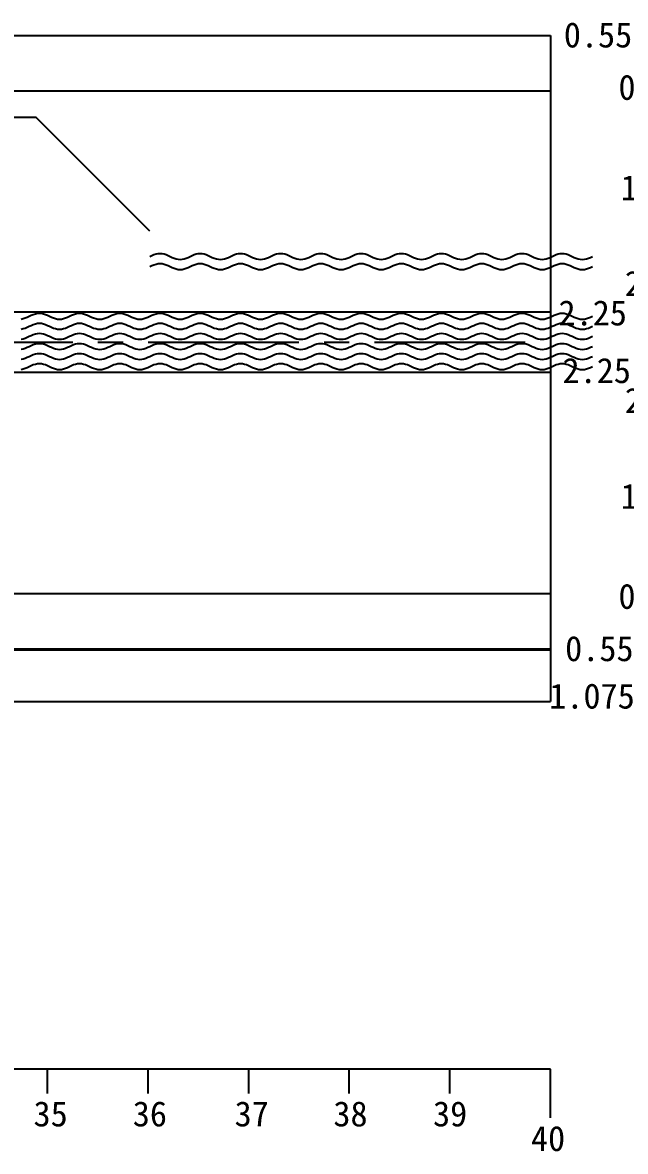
# Model space of a CAD drawing. Header units: millimetres. Extents: x -37 to 615, y -48 to 413.
# Drawn here: x 431.3 to 491.3, y 178.9 to 291.2 of the extents above; entities that cross this region are included whole.
import ezdxf

# ---------------------------------------------------------------- set-up
doc = ezdxf.new("R2010")
doc.units = ezdxf.units.MM
doc.linetypes.add('CENTER2', pattern=[1.125, 0.75, -0.125, 0.125, -0.125])
doc.styles.get("Standard").update_dxf_attribs({"font": ''})
doc.styles.get('Standard').set_extended_font_data('SimSun')

# ---------------------------------------------------------------- blocks, each defined once
blk = doc.blocks.new('chi')
at = {"color": 0}
for p, q in [((1187.409, -3078.8), (1147.409, -3078.8)), ((1182.409, -3079.041), (1182.409, -3078.8)), ((1183.409, -3079.041), (1183.409, -3078.8)), ((1184.409, -3079.041), (1184.409, -3078.8)), ((1185.409, -3079.041), (1185.409, -3078.8)), ((1186.409, -3079.041), (1186.409, -3078.8)), ((1187.409, -3079.283), (1187.409, -3078.8))]:
    blk.add_line(p, q, dxfattribs=at)
for s, p in [('35', (1182.269, -3079.368)), ('36', (1183.256, -3079.368)), ('37', (1184.269, -3079.368)), ('38', (1185.251, -3079.368)), ('39', (1186.242, -3079.368)), ('40', (1187.216, -3079.613))]:
    blk.add_text(s, height=0.25).set_placement(p)
blk = doc.blocks.new('kopp')
at = {"color": 0}
for p, q in [((1188.308, -3078.25), (1188.558, -3078.25)), ((1188.558, -3078.25), (1188.558, -3078.8)), ((1188.558, -3078.8), (1188.308, -3078.8)), ((1188.558, -3078.8), (1188.558, -3079.8)), ((1188.558, -3079.8), (1188.358, -3079.8)), ((1188.558, -3079.8), (1188.558, -3079.8)), ((1188.558, -3079.8), (1188.558, -3080.8)), ((1188.558, -3080.8), (1188.358, -3080.8)), ((1188.558, -3080.8), (1188.558, -3081.009)), ((1188.558, -3081.009), (1188.308, -3081.009)), ((1188.558, -3081.592), (1188.308, -3081.592)), ((1188.558, -3081.8), (1188.558, -3081.592)), ((1188.558, -3081.8), (1188.358, -3081.8)), ((1188.558, -3082.8), (1188.558, -3081.8)), ((1188.558, -3082.8), (1188.358, -3082.8)), ((1188.558, -3083.8), (1188.558, -3082.8)), ((1188.558, -3082.8), (1188.558, -3082.8)), ((1188.558, -3083.8), (1188.308, -3083.8)), ((1188.558, -3084.875), (1188.558, -3083.8)), ((1188.558, -3084.338), (1188.358, -3084.338)), ((1188.308, -3084.888), (1188.558, -3084.888))]:
    blk.add_line(p, q, dxfattribs=at)
for s, p in [('0.55', (1187.543, -3078.37)), ('0', (1188.086, -3078.891)), ('1', (1188.109, -3079.89)), ('2', (1188.15, -3080.842)), ('2.25', (1187.49, -3081.135)), ('2.25', (1187.53, -3081.708)), ('2', (1188.15, -3082.006)), ('1', (1188.109, -3082.959)), ('0', (1188.086, -3083.954)), ('0.55', (1187.556, -3084.474)), ('1.075', (1187.398, -3084.946))]:
    blk.add_text(s, height=0.25).set_placement(p)

msp = doc.modelspace()

# ---------------------------------------------------------------- linework, layer by layer
at = {"color": 0}
for p, q in [((83.82, 289.93), (483.82, 289.93)), ((483.82, 289.93), (483.82, 223.68)), ((83.82, 262.43), (483.82, 262.43)), ((483.82, 262.43), (483.82, 259.43)), ((83.82, 256.43), (483.82, 256.43)), ((83.82, 234.43), (483.82, 234.43)), ((83.82, 228.93), (483.82, 228.93)), ((83.82, 228.81), (483.82, 228.81)), ((83.82, 223.68), (483.82, 223.68))]:
    msp.add_line(p, q, dxfattribs=at)
msp.add_line((83.82, 284.43), (483.82, 284.43))
at = {"color": 1, "linetype": 'CENTER2', "ltscale": 20}
msp.add_line((83.82, 259.43), (483.82, 259.43), dxfattribs=at)
at = {"color": 7}
for points in [[(444, 270.45), (432.69, 281.76), (408.69, 281.76)], [(444, 267.95), (444.2, 268.04), (444.4, 268.12), (444.6, 268.19), (444.8, 268.23), (445, 268.25), (445.2, 268.23), (445.4, 268.19), (445.6, 268.12), (445.8, 268.04), (446, 267.95), (446.2, 267.85), (446.4, 267.77), (446.6, 267.7), (446.8, 267.66), (447, 267.65), (447.2, 267.66), (447.4, 267.7), (447.6, 267.77), (447.8, 267.85), (448, 267.95), (448.2, 268.04), (448.4, 268.12), (448.6, 268.19), (448.8, 268.23), (449, 268.25), (449.2, 268.23), (449.4, 268.19), (449.6, 268.12), (449.8, 268.04), (450, 267.95), (450.2, 267.85), (450.4, 267.77), (450.6, 267.7), (450.8, 267.66), (451, 267.65), (451.2, 267.66), (451.4, 267.7), (451.6, 267.77), (451.8, 267.85), (452, 267.95), (452.2, 268.04), (452.4, 268.12), (452.6, 268.19), (452.8, 268.23), (453, 268.25), (453.2, 268.23), (453.4, 268.19), (453.6, 268.12), (453.8, 268.04), (454, 267.95), (454.2, 267.85), (454.4, 267.77), (454.6, 267.7), (454.8, 267.66), (455, 267.65), (455.2, 267.66), (455.4, 267.7), (455.6, 267.77), (455.8, 267.85), (456, 267.95), (456.2, 268.04), (456.4, 268.12), (456.6, 268.19), (456.8, 268.23), (457, 268.25), (457.2, 268.23), (457.4, 268.19), (457.6, 268.12), (457.8, 268.04), (458, 267.95), (458.2, 267.85), (458.4, 267.77), (458.6, 267.7), (458.8, 267.66), (459, 267.65), (459.2, 267.66), (459.4, 267.7), (459.6, 267.77), (459.8, 267.85), (460, 267.95), (460.2, 268.04), (460.4, 268.12), (460.6, 268.19), (460.8, 268.23), (461, 268.25), (461.2, 268.23), (461.4, 268.19), (461.6, 268.12), (461.8, 268.04), (462, 267.95), (462.2, 267.85), (462.4, 267.77), (462.6, 267.7), (462.8, 267.66), (463, 267.65), (463.2, 267.66), (463.4, 267.7), (463.6, 267.77), (463.8, 267.85), (464, 267.95), (464.2, 268.04), (464.4, 268.12), (464.6, 268.19), (464.8, 268.23), (465, 268.25), (465.2, 268.23), (465.4, 268.19), (465.6, 268.12), (465.8, 268.04), (466, 267.95), (466.2, 267.85), (466.4, 267.77), (466.6, 267.7), (466.8, 267.66), (467, 267.65), (467.2, 267.66), (467.4, 267.7), (467.6, 267.77), (467.8, 267.85), (468, 267.95), (468.2, 268.04), (468.4, 268.12), (468.6, 268.19), (468.8, 268.23), (469, 268.25), (469.2, 268.23), (469.4, 268.19), (469.6, 268.12), (469.8, 268.04), (470, 267.95), (470.2, 267.85), (470.4, 267.77), (470.6, 267.7), (470.8, 267.66), (471, 267.65), (471.2, 267.66), (471.4, 267.7), (471.6, 267.77), (471.8, 267.85), (472, 267.95), (472.2, 268.04), (472.4, 268.12), (472.6, 268.19), (472.8, 268.23), (473, 268.25), (473.2, 268.23), (473.4, 268.19), (473.6, 268.12), (473.8, 268.04), (474, 267.95), (474.2, 267.85), (474.4, 267.77), (474.6, 267.7), (474.8, 267.66), (475, 267.65), (475.2, 267.66), (475.4, 267.7), (475.6, 267.77), (475.8, 267.85), (476, 267.95), (476.2, 268.04), (476.4, 268.12), (476.6, 268.19), (476.8, 268.23), (477, 268.25), (477.2, 268.23), (477.4, 268.19), (477.6, 268.12), (477.8, 268.04), (478, 267.95), (478.2, 267.85), (478.4, 267.77), (478.6, 267.7), (478.8, 267.66), (479, 267.65), (479.2, 267.66), (479.4, 267.7), (479.6, 267.77), (479.8, 267.85), (480, 267.95), (480.2, 268.04), (480.4, 268.12), (480.6, 268.19), (480.8, 268.23), (481, 268.25), (481.2, 268.23), (481.4, 268.19), (481.6, 268.12), (481.8, 268.04), (482, 267.95), (482.2, 267.85), (482.4, 267.77), (482.6, 267.7), (482.8, 267.66), (483, 267.65), (483.2, 267.66), (483.4, 267.7), (483.6, 267.77), (483.8, 267.85), (484, 267.95), (484.2, 268.04), (484.4, 268.12), (484.6, 268.19), (484.8, 268.23), (485, 268.25), (485.2, 268.23), (485.4, 268.19), (485.6, 268.12), (485.8, 268.04), (486, 267.95), (486.2, 267.85), (486.4, 267.77), (486.6, 267.7), (486.8, 267.66), (487, 267.65), (487.2, 267.66), (487.4, 267.7), (487.6, 267.77), (487.8, 267.85), (488, 267.95)], [(444, 266.95), (444.2, 267.04), (444.4, 267.12), (444.6, 267.19), (444.8, 267.23), (445, 267.25), (445.2, 267.23), (445.4, 267.19), (445.6, 267.12), (445.8, 267.04), (446, 266.95), (446.2, 266.85), (446.4, 266.77), (446.6, 266.7), (446.8, 266.66), (447, 266.65), (447.2, 266.66), (447.4, 266.7), (447.6, 266.77), (447.8, 266.85), (448, 266.95), (448.2, 267.04), (448.4, 267.12), (448.6, 267.19), (448.8, 267.23), (449, 267.25), (449.2, 267.23), (449.4, 267.19), (449.6, 267.12), (449.8, 267.04), (450, 266.95), (450.2, 266.85), (450.4, 266.77), (450.6, 266.7), (450.8, 266.66), (451, 266.65), (451.2, 266.66), (451.4, 266.7), (451.6, 266.77), (451.8, 266.85), (452, 266.95), (452.2, 267.04), (452.4, 267.12), (452.6, 267.19), (452.8, 267.23), (453, 267.25), (453.2, 267.23), (453.4, 267.19), (453.6, 267.12), (453.8, 267.04), (454, 266.95), (454.2, 266.85), (454.4, 266.77), (454.6, 266.7), (454.8, 266.66), (455, 266.65), (455.2, 266.66), (455.4, 266.7), (455.6, 266.77), (455.8, 266.85), (456, 266.95), (456.2, 267.04), (456.4, 267.12), (456.6, 267.19), (456.8, 267.23), (457, 267.25), (457.2, 267.23), (457.4, 267.19), (457.6, 267.12), (457.8, 267.04), (458, 266.95), (458.2, 266.85), (458.4, 266.77), (458.6, 266.7), (458.8, 266.66), (459, 266.65), (459.2, 266.66), (459.4, 266.7), (459.6, 266.77), (459.8, 266.85), (460, 266.95), (460.2, 267.04), (460.4, 267.12), (460.6, 267.19), (460.8, 267.23), (461, 267.25), (461.2, 267.23), (461.4, 267.19), (461.6, 267.12), (461.8, 267.04), (462, 266.95), (462.2, 266.85), (462.4, 266.77), (462.6, 266.7), (462.8, 266.66), (463, 266.65), (463.2, 266.66), (463.4, 266.7), (463.6, 266.77), (463.8, 266.85), (464, 266.95), (464.2, 267.04), (464.4, 267.12), (464.6, 267.19), (464.8, 267.23), (465, 267.25), (465.2, 267.23), (465.4, 267.19), (465.6, 267.12), (465.8, 267.04), (466, 266.95), (466.2, 266.85), (466.4, 266.77), (466.6, 266.7), (466.8, 266.66), (467, 266.65), (467.2, 266.66), (467.4, 266.7), (467.6, 266.77), (467.8, 266.85), (468, 266.95), (468.2, 267.04), (468.4, 267.12), (468.6, 267.19), (468.8, 267.23), (469, 267.25), (469.2, 267.23), (469.4, 267.19), (469.6, 267.12), (469.8, 267.04), (470, 266.95), (470.2, 266.85), (470.4, 266.77), (470.6, 266.7), (470.8, 266.66), (471, 266.65), (471.2, 266.66), (471.4, 266.7), (471.6, 266.77), (471.8, 266.85), (472, 266.95), (472.2, 267.04), (472.4, 267.12), (472.6, 267.19), (472.8, 267.23), (473, 267.25), (473.2, 267.23), (473.4, 267.19), (473.6, 267.12), (473.8, 267.04), (474, 266.95), (474.2, 266.85), (474.4, 266.77), (474.6, 266.7), (474.8, 266.66), (475, 266.65), (475.2, 266.66), (475.4, 266.7), (475.6, 266.77), (475.8, 266.85), (476, 266.95), (476.2, 267.04), (476.4, 267.12), (476.6, 267.19), (476.8, 267.23), (477, 267.25), (477.2, 267.23), (477.4, 267.19), (477.6, 267.12), (477.8, 267.04), (478, 266.95), (478.2, 266.85), (478.4, 266.77), (478.6, 266.7), (478.8, 266.66), (479, 266.65), (479.2, 266.66), (479.4, 266.7), (479.6, 266.77), (479.8, 266.85), (480, 266.95), (480.2, 267.04), (480.4, 267.12), (480.6, 267.19), (480.8, 267.23), (481, 267.25), (481.2, 267.23), (481.4, 267.19), (481.6, 267.12), (481.8, 267.04), (482, 266.95), (482.2, 266.85), (482.4, 266.77), (482.6, 266.7), (482.8, 266.66), (483, 266.65), (483.2, 266.66), (483.4, 266.7), (483.6, 266.77), (483.8, 266.85), (484, 266.95), (484.2, 267.04), (484.4, 267.12), (484.6, 267.19), (484.8, 267.23), (485, 267.25), (485.2, 267.23), (485.4, 267.19), (485.6, 267.12), (485.8, 267.04), (486, 266.95), (486.2, 266.85), (486.4, 266.77), (486.6, 266.7), (486.8, 266.66), (487, 266.65), (487.2, 266.66), (487.4, 266.7), (487.6, 266.77), (487.8, 266.85), (488, 266.95)], [(431.2, 261.71), (431.4, 261.76), (431.6, 261.82), (431.8, 261.91), (432, 262), (432.2, 262.09), (432.4, 262.18), (432.6, 262.24), (432.8, 262.29), (433, 262.3), (433.2, 262.29), (433.4, 262.24), (433.6, 262.18), (433.8, 262.09), (434, 262), (434.2, 261.91), (434.4, 261.82), (434.6, 261.76), (434.8, 261.71), (435, 261.7), (435.2, 261.71), (435.4, 261.76), (435.6, 261.82), (435.8, 261.91), (436, 262), (436.2, 262.09), (436.4, 262.18), (436.6, 262.24), (436.8, 262.29), (437, 262.3), (437.2, 262.29), (437.4, 262.24), (437.6, 262.18), (437.8, 262.09), (438, 262), (438.2, 261.91), (438.4, 261.82), (438.6, 261.76), (438.8, 261.71), (439, 261.7), (439.2, 261.71), (439.4, 261.76), (439.6, 261.82), (439.8, 261.91), (440, 262), (440.2, 262.09), (440.4, 262.18), (440.6, 262.24), (440.8, 262.29), (441, 262.3), (441.2, 262.29), (441.4, 262.24), (441.6, 262.18), (441.8, 262.09), (442, 262), (442.2, 261.91), (442.4, 261.82), (442.6, 261.76), (442.8, 261.71), (443, 261.7), (443.2, 261.71), (443.4, 261.76), (443.6, 261.82), (443.8, 261.91), (444, 262), (444.2, 262.09), (444.4, 262.18), (444.6, 262.24), (444.8, 262.29), (445, 262.3), (445.2, 262.29), (445.4, 262.24), (445.6, 262.18), (445.8, 262.09), (446, 262), (446.2, 261.91), (446.4, 261.82), (446.6, 261.76), (446.8, 261.71), (447, 261.7), (447.2, 261.71), (447.4, 261.76), (447.6, 261.82), (447.8, 261.91), (448, 262), (448.2, 262.09), (448.4, 262.18), (448.6, 262.24), (448.8, 262.29), (449, 262.3), (449.2, 262.29), (449.4, 262.24), (449.6, 262.18), (449.8, 262.09), (450, 262), (450.2, 261.91), (450.4, 261.82), (450.6, 261.76), (450.8, 261.71), (451, 261.7), (451.2, 261.71), (451.4, 261.76), (451.6, 261.82), (451.8, 261.91), (452, 262), (452.2, 262.09), (452.4, 262.18), (452.6, 262.24), (452.8, 262.29), (453, 262.3), (453.2, 262.29), (453.4, 262.24), (453.6, 262.18), (453.8, 262.09), (454, 262), (454.2, 261.91), (454.4, 261.82), (454.6, 261.76), (454.8, 261.71), (455, 261.7), (455.2, 261.71), (455.4, 261.76), (455.6, 261.82), (455.8, 261.91), (456, 262), (456.2, 262.09), (456.4, 262.18), (456.6, 262.24), (456.8, 262.29), (457, 262.3), (457.2, 262.29), (457.4, 262.24), (457.6, 262.18), (457.8, 262.09), (458, 262), (458.2, 261.91), (458.4, 261.82), (458.6, 261.76), (458.8, 261.71), (459, 261.7), (459.2, 261.71), (459.4, 261.76), (459.6, 261.82), (459.8, 261.91), (460, 262), (460.2, 262.09), (460.4, 262.18), (460.6, 262.24), (460.8, 262.29), (461, 262.3), (461.2, 262.29), (461.4, 262.24), (461.6, 262.18), (461.8, 262.09), (462, 262), (462.2, 261.91), (462.4, 261.82), (462.6, 261.76), (462.8, 261.71), (463, 261.7), (463.2, 261.71), (463.4, 261.76), (463.6, 261.82), (463.8, 261.91), (464, 262), (464.2, 262.09), (464.4, 262.18), (464.6, 262.24), (464.8, 262.29), (465, 262.3), (465.2, 262.29), (465.4, 262.24), (465.6, 262.18), (465.8, 262.09), (466, 262), (466.2, 261.91), (466.4, 261.82), (466.6, 261.76), (466.8, 261.71), (467, 261.7), (467.2, 261.71), (467.4, 261.76), (467.6, 261.82), (467.8, 261.91), (468, 262), (468.2, 262.09), (468.4, 262.18), (468.6, 262.24), (468.8, 262.29), (469, 262.3), (469.2, 262.29), (469.4, 262.24), (469.6, 262.18), (469.8, 262.09), (470, 262), (470.2, 261.91), (470.4, 261.82), (470.6, 261.76), (470.8, 261.71), (471, 261.7), (471.2, 261.71), (471.4, 261.76), (471.6, 261.82), (471.8, 261.91), (472, 262), (472.2, 262.09), (472.4, 262.18), (472.6, 262.24), (472.8, 262.29), (473, 262.3), (473.2, 262.29), (473.4, 262.24), (473.6, 262.18), (473.8, 262.09), (474, 262), (474.2, 261.91), (474.4, 261.82), (474.6, 261.76), (474.8, 261.71), (475, 261.7), (475.2, 261.71), (475.4, 261.76), (475.6, 261.82), (475.8, 261.91), (476, 262), (476.2, 262.09), (476.4, 262.18), (476.6, 262.24), (476.8, 262.29), (477, 262.3), (477.2, 262.29), (477.4, 262.24), (477.6, 262.18), (477.8, 262.09), (478, 262), (478.2, 261.91), (478.4, 261.82), (478.6, 261.76), (478.8, 261.71), (479, 261.7), (479.2, 261.71), (479.4, 261.76), (479.6, 261.82), (479.8, 261.91), (480, 262), (480.2, 262.09), (480.4, 262.18), (480.6, 262.24), (480.8, 262.29), (481, 262.3), (481.2, 262.29), (481.4, 262.24), (481.6, 262.18), (481.8, 262.09), (482, 262), (482.2, 261.91), (482.4, 261.82), (482.6, 261.76), (482.8, 261.71), (483, 261.7), (483.2, 261.71), (483.4, 261.76), (483.6, 261.82), (483.8, 261.91), (484, 262), (484.2, 262.09), (484.4, 262.18), (484.6, 262.24), (484.8, 262.29), (485, 262.3), (485.2, 262.29), (485.4, 262.24), (485.6, 262.18), (485.8, 262.09), (486, 262), (486.2, 261.91), (486.4, 261.82), (486.6, 261.76), (486.8, 261.71), (487, 261.7), (487.2, 261.71), (487.4, 261.76), (487.6, 261.82), (487.8, 261.91), (488, 262)], [(431.2, 260.71), (431.4, 260.76), (431.6, 260.82), (431.8, 260.91), (432, 261), (432.2, 261.09), (432.4, 261.18), (432.6, 261.24), (432.8, 261.29), (433, 261.3), (433.2, 261.29), (433.4, 261.24), (433.6, 261.18), (433.8, 261.09), (434, 261), (434.2, 260.91), (434.4, 260.82), (434.6, 260.76), (434.8, 260.71), (435, 260.7), (435.2, 260.71), (435.4, 260.76), (435.6, 260.82), (435.8, 260.91), (436, 261), (436.2, 261.09), (436.4, 261.18), (436.6, 261.24), (436.8, 261.29), (437, 261.3), (437.2, 261.29), (437.4, 261.24), (437.6, 261.18), (437.8, 261.09), (438, 261), (438.2, 260.91), (438.4, 260.82), (438.6, 260.76), (438.8, 260.71), (439, 260.7), (439.2, 260.71), (439.4, 260.76), (439.6, 260.82), (439.8, 260.91), (440, 261), (440.2, 261.09), (440.4, 261.18), (440.6, 261.24), (440.8, 261.29), (441, 261.3), (441.2, 261.29), (441.4, 261.24), (441.6, 261.18), (441.8, 261.09), (442, 261), (442.2, 260.91), (442.4, 260.82), (442.6, 260.76), (442.8, 260.71), (443, 260.7), (443.2, 260.71), (443.4, 260.76), (443.6, 260.82), (443.8, 260.91), (444, 261), (444.2, 261.09), (444.4, 261.18), (444.6, 261.24), (444.8, 261.29), (445, 261.3), (445.2, 261.29), (445.4, 261.24), (445.6, 261.18), (445.8, 261.09), (446, 261), (446.2, 260.91), (446.4, 260.82), (446.6, 260.76), (446.8, 260.71), (447, 260.7), (447.2, 260.71), (447.4, 260.76), (447.6, 260.82), (447.8, 260.91), (448, 261), (448.2, 261.09), (448.4, 261.18), (448.6, 261.24), (448.8, 261.29), (449, 261.3), (449.2, 261.29), (449.4, 261.24), (449.6, 261.18), (449.8, 261.09), (450, 261), (450.2, 260.91), (450.4, 260.82), (450.6, 260.76), (450.8, 260.71), (451, 260.7), (451.2, 260.71), (451.4, 260.76), (451.6, 260.82), (451.8, 260.91), (452, 261), (452.2, 261.09), (452.4, 261.18), (452.6, 261.24), (452.8, 261.29), (453, 261.3), (453.2, 261.29), (453.4, 261.24), (453.6, 261.18), (453.8, 261.09), (454, 261), (454.2, 260.91), (454.4, 260.82), (454.6, 260.76), (454.8, 260.71), (455, 260.7), (455.2, 260.71), (455.4, 260.76), (455.6, 260.82), (455.8, 260.91), (456, 261), (456.2, 261.09), (456.4, 261.18), (456.6, 261.24), (456.8, 261.29), (457, 261.3), (457.2, 261.29), (457.4, 261.24), (457.6, 261.18), (457.8, 261.09), (458, 261), (458.2, 260.91), (458.4, 260.82), (458.6, 260.76), (458.8, 260.71), (459, 260.7), (459.2, 260.71), (459.4, 260.76), (459.6, 260.82), (459.8, 260.91), (460, 261), (460.2, 261.09), (460.4, 261.18), (460.6, 261.24), (460.8, 261.29), (461, 261.3), (461.2, 261.29), (461.4, 261.24), (461.6, 261.18), (461.8, 261.09), (462, 261), (462.2, 260.91), (462.4, 260.82), (462.6, 260.76), (462.8, 260.71), (463, 260.7), (463.2, 260.71), (463.4, 260.76), (463.6, 260.82), (463.8, 260.91), (464, 261), (464.2, 261.09), (464.4, 261.18), (464.6, 261.24), (464.8, 261.29), (465, 261.3), (465.2, 261.29), (465.4, 261.24), (465.6, 261.18), (465.8, 261.09), (466, 261), (466.2, 260.91), (466.4, 260.82), (466.6, 260.76), (466.8, 260.71), (467, 260.7), (467.2, 260.71), (467.4, 260.76), (467.6, 260.82), (467.8, 260.91), (468, 261), (468.2, 261.09), (468.4, 261.18), (468.6, 261.24), (468.8, 261.29), (469, 261.3), (469.2, 261.29), (469.4, 261.24), (469.6, 261.18), (469.8, 261.09), (470, 261), (470.2, 260.91), (470.4, 260.82), (470.6, 260.76), (470.8, 260.71), (471, 260.7), (471.2, 260.71), (471.4, 260.76), (471.6, 260.82), (471.8, 260.91), (472, 261), (472.2, 261.09), (472.4, 261.18), (472.6, 261.24), (472.8, 261.29), (473, 261.3), (473.2, 261.29), (473.4, 261.24), (473.6, 261.18), (473.8, 261.09), (474, 261), (474.2, 260.91), (474.4, 260.82), (474.6, 260.76), (474.8, 260.71), (475, 260.7), (475.2, 260.71), (475.4, 260.76), (475.6, 260.82), (475.8, 260.91), (476, 261), (476.2, 261.09), (476.4, 261.18), (476.6, 261.24), (476.8, 261.29), (477, 261.3), (477.2, 261.29), (477.4, 261.24), (477.6, 261.18), (477.8, 261.09), (478, 261), (478.2, 260.91), (478.4, 260.82), (478.6, 260.76), (478.8, 260.71), (479, 260.7), (479.2, 260.71), (479.4, 260.76), (479.6, 260.82), (479.8, 260.91), (480, 261), (480.2, 261.09), (480.4, 261.18), (480.6, 261.24), (480.8, 261.29), (481, 261.3), (481.2, 261.29), (481.4, 261.24), (481.6, 261.18), (481.8, 261.09), (482, 261), (482.2, 260.91), (482.4, 260.82), (482.6, 260.76), (482.8, 260.71), (483, 260.7), (483.2, 260.71), (483.4, 260.76), (483.6, 260.82), (483.8, 260.91), (484, 261), (484.2, 261.09), (484.4, 261.18), (484.6, 261.24), (484.8, 261.29), (485, 261.3), (485.2, 261.29), (485.4, 261.24), (485.6, 261.18), (485.8, 261.09), (486, 261), (486.2, 260.91), (486.4, 260.82), (486.6, 260.76), (486.8, 260.71), (487, 260.7), (487.2, 260.71), (487.4, 260.76), (487.6, 260.82), (487.8, 260.91), (488, 261)], [(431.2, 259.71), (431.4, 259.76), (431.6, 259.82), (431.8, 259.91), (432, 260), (432.2, 260.09), (432.4, 260.18), (432.6, 260.24), (432.8, 260.29), (433, 260.3), (433.2, 260.29), (433.4, 260.24), (433.6, 260.18), (433.8, 260.09), (434, 260), (434.2, 259.91), (434.4, 259.82), (434.6, 259.76), (434.8, 259.71), (435, 259.7), (435.2, 259.71), (435.4, 259.76), (435.6, 259.82), (435.8, 259.91), (436, 260), (436.2, 260.09), (436.4, 260.18), (436.6, 260.24), (436.8, 260.29), (437, 260.3), (437.2, 260.29), (437.4, 260.24), (437.6, 260.18), (437.8, 260.09), (438, 260), (438.2, 259.91), (438.4, 259.82), (438.6, 259.76), (438.8, 259.71), (439, 259.7), (439.2, 259.71), (439.4, 259.76), (439.6, 259.82), (439.8, 259.91), (440, 260), (440.2, 260.09), (440.4, 260.18), (440.6, 260.24), (440.8, 260.29), (441, 260.3), (441.2, 260.29), (441.4, 260.24), (441.6, 260.18), (441.8, 260.09), (442, 260), (442.2, 259.91), (442.4, 259.82), (442.6, 259.76), (442.8, 259.71), (443, 259.7), (443.2, 259.71), (443.4, 259.76), (443.6, 259.82), (443.8, 259.91), (444, 260), (444.2, 260.09), (444.4, 260.18), (444.6, 260.24), (444.8, 260.29), (445, 260.3), (445.2, 260.29), (445.4, 260.24), (445.6, 260.18), (445.8, 260.09), (446, 260), (446.2, 259.91), (446.4, 259.82), (446.6, 259.76), (446.8, 259.71), (447, 259.7), (447.2, 259.71), (447.4, 259.76), (447.6, 259.82), (447.8, 259.91), (448, 260), (448.2, 260.09), (448.4, 260.18), (448.6, 260.24), (448.8, 260.29), (449, 260.3), (449.2, 260.29), (449.4, 260.24), (449.6, 260.18), (449.8, 260.09), (450, 260), (450.2, 259.91), (450.4, 259.82), (450.6, 259.76), (450.8, 259.71), (451, 259.7), (451.2, 259.71), (451.4, 259.76), (451.6, 259.82), (451.8, 259.91), (452, 260), (452.2, 260.09), (452.4, 260.18), (452.6, 260.24), (452.8, 260.29), (453, 260.3), (453.2, 260.29), (453.4, 260.24), (453.6, 260.18), (453.8, 260.09), (454, 260), (454.2, 259.91), (454.4, 259.82), (454.6, 259.76), (454.8, 259.71), (455, 259.7), (455.2, 259.71), (455.4, 259.76), (455.6, 259.82), (455.8, 259.91), (456, 260), (456.2, 260.09), (456.4, 260.18), (456.6, 260.24), (456.8, 260.29), (457, 260.3), (457.2, 260.29), (457.4, 260.24), (457.6, 260.18), (457.8, 260.09), (458, 260), (458.2, 259.91), (458.4, 259.82), (458.6, 259.76), (458.8, 259.71), (459, 259.7), (459.2, 259.71), (459.4, 259.76), (459.6, 259.82), (459.8, 259.91), (460, 260), (460.2, 260.09), (460.4, 260.18), (460.6, 260.24), (460.8, 260.29), (461, 260.3), (461.2, 260.29), (461.4, 260.24), (461.6, 260.18), (461.8, 260.09), (462, 260), (462.2, 259.91), (462.4, 259.82), (462.6, 259.76), (462.8, 259.71), (463, 259.7), (463.2, 259.71), (463.4, 259.76), (463.6, 259.82), (463.8, 259.91), (464, 260), (464.2, 260.09), (464.4, 260.18), (464.6, 260.24), (464.8, 260.29), (465, 260.3), (465.2, 260.29), (465.4, 260.24), (465.6, 260.18), (465.8, 260.09), (466, 260), (466.2, 259.91), (466.4, 259.82), (466.6, 259.76), (466.8, 259.71), (467, 259.7), (467.2, 259.71), (467.4, 259.76), (467.6, 259.82), (467.8, 259.91), (468, 260), (468.2, 260.09), (468.4, 260.18), (468.6, 260.24), (468.8, 260.29), (469, 260.3), (469.2, 260.29), (469.4, 260.24), (469.6, 260.18), (469.8, 260.09), (470, 260), (470.2, 259.91), (470.4, 259.82), (470.6, 259.76), (470.8, 259.71), (471, 259.7), (471.2, 259.71), (471.4, 259.76), (471.6, 259.82), (471.8, 259.91), (472, 260), (472.2, 260.09), (472.4, 260.18), (472.6, 260.24), (472.8, 260.29), (473, 260.3), (473.2, 260.29), (473.4, 260.24), (473.6, 260.18), (473.8, 260.09), (474, 260), (474.2, 259.91), (474.4, 259.82), (474.6, 259.76), (474.8, 259.71), (475, 259.7), (475.2, 259.71), (475.4, 259.76), (475.6, 259.82), (475.8, 259.91), (476, 260), (476.2, 260.09), (476.4, 260.18), (476.6, 260.24), (476.8, 260.29), (477, 260.3), (477.2, 260.29), (477.4, 260.24), (477.6, 260.18), (477.8, 260.09), (478, 260), (478.2, 259.91), (478.4, 259.82), (478.6, 259.76), (478.8, 259.71), (479, 259.7), (479.2, 259.71), (479.4, 259.76), (479.6, 259.82), (479.8, 259.91), (480, 260), (480.2, 260.09), (480.4, 260.18), (480.6, 260.24), (480.8, 260.29), (481, 260.3), (481.2, 260.29), (481.4, 260.24), (481.6, 260.18), (481.8, 260.09), (482, 260), (482.2, 259.91), (482.4, 259.82), (482.6, 259.76), (482.8, 259.71), (483, 259.7), (483.2, 259.71), (483.4, 259.76), (483.6, 259.82), (483.8, 259.91), (484, 260), (484.2, 260.09), (484.4, 260.18), (484.6, 260.24), (484.8, 260.29), (485, 260.3), (485.2, 260.29), (485.4, 260.24), (485.6, 260.18), (485.8, 260.09), (486, 260), (486.2, 259.91), (486.4, 259.82), (486.6, 259.76), (486.8, 259.71), (487, 259.7), (487.2, 259.71), (487.4, 259.76), (487.6, 259.82), (487.8, 259.91), (488, 260)], [(431.2, 258.71), (431.4, 258.76), (431.6, 258.82), (431.8, 258.91), (432, 259), (432.2, 259.09), (432.4, 259.18), (432.6, 259.24), (432.8, 259.29), (433, 259.3), (433.2, 259.29), (433.4, 259.24), (433.6, 259.18), (433.8, 259.09), (434, 259), (434.2, 258.91), (434.4, 258.82), (434.6, 258.76), (434.8, 258.71), (435, 258.7), (435.2, 258.71), (435.4, 258.76), (435.6, 258.82), (435.8, 258.91), (436, 259), (436.2, 259.09), (436.4, 259.18), (436.6, 259.24), (436.8, 259.29), (437, 259.3), (437.2, 259.29), (437.4, 259.24), (437.6, 259.18), (437.8, 259.09), (438, 259), (438.2, 258.91), (438.4, 258.82), (438.6, 258.76), (438.8, 258.71), (439, 258.7), (439.2, 258.71), (439.4, 258.76), (439.6, 258.82), (439.8, 258.91), (440, 259), (440.2, 259.09), (440.4, 259.18), (440.6, 259.24), (440.8, 259.29), (441, 259.3), (441.2, 259.29), (441.4, 259.24), (441.6, 259.18), (441.8, 259.09), (442, 259), (442.2, 258.91), (442.4, 258.82), (442.6, 258.76), (442.8, 258.71), (443, 258.7), (443.2, 258.71), (443.4, 258.76), (443.6, 258.82), (443.8, 258.91), (444, 259), (444.2, 259.09), (444.4, 259.18), (444.6, 259.24), (444.8, 259.29), (445, 259.3), (445.2, 259.29), (445.4, 259.24), (445.6, 259.18), (445.8, 259.09), (446, 259), (446.2, 258.91), (446.4, 258.82), (446.6, 258.76), (446.8, 258.71), (447, 258.7), (447.2, 258.71), (447.4, 258.76), (447.6, 258.82), (447.8, 258.91), (448, 259), (448.2, 259.09), (448.4, 259.18), (448.6, 259.24), (448.8, 259.29), (449, 259.3), (449.2, 259.29), (449.4, 259.24), (449.6, 259.18), (449.8, 259.09), (450, 259), (450.2, 258.91), (450.4, 258.82), (450.6, 258.76), (450.8, 258.71), (451, 258.7), (451.2, 258.71), (451.4, 258.76), (451.6, 258.82), (451.8, 258.91), (452, 259), (452.2, 259.09), (452.4, 259.18), (452.6, 259.24), (452.8, 259.29), (453, 259.3), (453.2, 259.29), (453.4, 259.24), (453.6, 259.18), (453.8, 259.09), (454, 259), (454.2, 258.91), (454.4, 258.82), (454.6, 258.76), (454.8, 258.71), (455, 258.7), (455.2, 258.71), (455.4, 258.76), (455.6, 258.82), (455.8, 258.91), (456, 259), (456.2, 259.09), (456.4, 259.18), (456.6, 259.24), (456.8, 259.29), (457, 259.3), (457.2, 259.29), (457.4, 259.24), (457.6, 259.18), (457.8, 259.09), (458, 259), (458.2, 258.91), (458.4, 258.82), (458.6, 258.76), (458.8, 258.71), (459, 258.7), (459.2, 258.71), (459.4, 258.76), (459.6, 258.82), (459.8, 258.91), (460, 259), (460.2, 259.09), (460.4, 259.18), (460.6, 259.24), (460.8, 259.29), (461, 259.3), (461.2, 259.29), (461.4, 259.24), (461.6, 259.18), (461.8, 259.09), (462, 259), (462.2, 258.91), (462.4, 258.82), (462.6, 258.76), (462.8, 258.71), (463, 258.7), (463.2, 258.71), (463.4, 258.76), (463.6, 258.82), (463.8, 258.91), (464, 259), (464.2, 259.09), (464.4, 259.18), (464.6, 259.24), (464.8, 259.29), (465, 259.3), (465.2, 259.29), (465.4, 259.24), (465.6, 259.18), (465.8, 259.09), (466, 259), (466.2, 258.91), (466.4, 258.82), (466.6, 258.76), (466.8, 258.71), (467, 258.7), (467.2, 258.71), (467.4, 258.76), (467.6, 258.82), (467.8, 258.91), (468, 259), (468.2, 259.09), (468.4, 259.18), (468.6, 259.24), (468.8, 259.29), (469, 259.3), (469.2, 259.29), (469.4, 259.24), (469.6, 259.18), (469.8, 259.09), (470, 259), (470.2, 258.91), (470.4, 258.82), (470.6, 258.76), (470.8, 258.71), (471, 258.7), (471.2, 258.71), (471.4, 258.76), (471.6, 258.82), (471.8, 258.91), (472, 259), (472.2, 259.09), (472.4, 259.18), (472.6, 259.24), (472.8, 259.29), (473, 259.3), (473.2, 259.29), (473.4, 259.24), (473.6, 259.18), (473.8, 259.09), (474, 259), (474.2, 258.91), (474.4, 258.82), (474.6, 258.76), (474.8, 258.71), (475, 258.7), (475.2, 258.71), (475.4, 258.76), (475.6, 258.82), (475.8, 258.91), (476, 259), (476.2, 259.09), (476.4, 259.18), (476.6, 259.24), (476.8, 259.29), (477, 259.3), (477.2, 259.29), (477.4, 259.24), (477.6, 259.18), (477.8, 259.09), (478, 259), (478.2, 258.91), (478.4, 258.82), (478.6, 258.76), (478.8, 258.71), (479, 258.7), (479.2, 258.71), (479.4, 258.76), (479.6, 258.82), (479.8, 258.91), (480, 259), (480.2, 259.09), (480.4, 259.18), (480.6, 259.24), (480.8, 259.29), (481, 259.3), (481.2, 259.29), (481.4, 259.24), (481.6, 259.18), (481.8, 259.09), (482, 259), (482.2, 258.91), (482.4, 258.82), (482.6, 258.76), (482.8, 258.71), (483, 258.7), (483.2, 258.71), (483.4, 258.76), (483.6, 258.82), (483.8, 258.91), (484, 259), (484.2, 259.09), (484.4, 259.18), (484.6, 259.24), (484.8, 259.29), (485, 259.3), (485.2, 259.29), (485.4, 259.24), (485.6, 259.18), (485.8, 259.09), (486, 259), (486.2, 258.91), (486.4, 258.82), (486.6, 258.76), (486.8, 258.71), (487, 258.7), (487.2, 258.71), (487.4, 258.76), (487.6, 258.82), (487.8, 258.91), (488, 259)], [(431.2, 257.71), (431.4, 257.76), (431.6, 257.82), (431.8, 257.91), (432, 258), (432.2, 258.09), (432.4, 258.18), (432.6, 258.24), (432.8, 258.29), (433, 258.3), (433.2, 258.29), (433.4, 258.24), (433.6, 258.18), (433.8, 258.09), (434, 258), (434.2, 257.91), (434.4, 257.82), (434.6, 257.76), (434.8, 257.71), (435, 257.7), (435.2, 257.71), (435.4, 257.76), (435.6, 257.82), (435.8, 257.91), (436, 258), (436.2, 258.09), (436.4, 258.18), (436.6, 258.24), (436.8, 258.29), (437, 258.3), (437.2, 258.29), (437.4, 258.24), (437.6, 258.18), (437.8, 258.09), (438, 258), (438.2, 257.91), (438.4, 257.82), (438.6, 257.76), (438.8, 257.71), (439, 257.7), (439.2, 257.71), (439.4, 257.76), (439.6, 257.82), (439.8, 257.91), (440, 258), (440.2, 258.09), (440.4, 258.18), (440.6, 258.24), (440.8, 258.29), (441, 258.3), (441.2, 258.29), (441.4, 258.24), (441.6, 258.18), (441.8, 258.09), (442, 258), (442.2, 257.91), (442.4, 257.82), (442.6, 257.76), (442.8, 257.71), (443, 257.7), (443.2, 257.71), (443.4, 257.76), (443.6, 257.82), (443.8, 257.91), (444, 258), (444.2, 258.09), (444.4, 258.18), (444.6, 258.24), (444.8, 258.29), (445, 258.3), (445.2, 258.29), (445.4, 258.24), (445.6, 258.18), (445.8, 258.09), (446, 258), (446.2, 257.91), (446.4, 257.82), (446.6, 257.76), (446.8, 257.71), (447, 257.7), (447.2, 257.71), (447.4, 257.76), (447.6, 257.82), (447.8, 257.91), (448, 258), (448.2, 258.09), (448.4, 258.18), (448.6, 258.24), (448.8, 258.29), (449, 258.3), (449.2, 258.29), (449.4, 258.24), (449.6, 258.18), (449.8, 258.09), (450, 258), (450.2, 257.91), (450.4, 257.82), (450.6, 257.76), (450.8, 257.71), (451, 257.7), (451.2, 257.71), (451.4, 257.76), (451.6, 257.82), (451.8, 257.91), (452, 258), (452.2, 258.09), (452.4, 258.18), (452.6, 258.24), (452.8, 258.29), (453, 258.3), (453.2, 258.29), (453.4, 258.24), (453.6, 258.18), (453.8, 258.09), (454, 258), (454.2, 257.91), (454.4, 257.82), (454.6, 257.76), (454.8, 257.71), (455, 257.7), (455.2, 257.71), (455.4, 257.76), (455.6, 257.82), (455.8, 257.91), (456, 258), (456.2, 258.09), (456.4, 258.18), (456.6, 258.24), (456.8, 258.29), (457, 258.3), (457.2, 258.29), (457.4, 258.24), (457.6, 258.18), (457.8, 258.09), (458, 258), (458.2, 257.91), (458.4, 257.82), (458.6, 257.76), (458.8, 257.71), (459, 257.7), (459.2, 257.71), (459.4, 257.76), (459.6, 257.82), (459.8, 257.91), (460, 258), (460.2, 258.09), (460.4, 258.18), (460.6, 258.24), (460.8, 258.29), (461, 258.3), (461.2, 258.29), (461.4, 258.24), (461.6, 258.18), (461.8, 258.09), (462, 258), (462.2, 257.91), (462.4, 257.82), (462.6, 257.76), (462.8, 257.71), (463, 257.7), (463.2, 257.71), (463.4, 257.76), (463.6, 257.82), (463.8, 257.91), (464, 258), (464.2, 258.09), (464.4, 258.18), (464.6, 258.24), (464.8, 258.29), (465, 258.3), (465.2, 258.29), (465.4, 258.24), (465.6, 258.18), (465.8, 258.09), (466, 258), (466.2, 257.91), (466.4, 257.82), (466.6, 257.76), (466.8, 257.71), (467, 257.7), (467.2, 257.71), (467.4, 257.76), (467.6, 257.82), (467.8, 257.91), (468, 258), (468.2, 258.09), (468.4, 258.18), (468.6, 258.24), (468.8, 258.29), (469, 258.3), (469.2, 258.29), (469.4, 258.24), (469.6, 258.18), (469.8, 258.09), (470, 258), (470.2, 257.91), (470.4, 257.82), (470.6, 257.76), (470.8, 257.71), (471, 257.7), (471.2, 257.71), (471.4, 257.76), (471.6, 257.82), (471.8, 257.91), (472, 258), (472.2, 258.09), (472.4, 258.18), (472.6, 258.24), (472.8, 258.29), (473, 258.3), (473.2, 258.29), (473.4, 258.24), (473.6, 258.18), (473.8, 258.09), (474, 258), (474.2, 257.91), (474.4, 257.82), (474.6, 257.76), (474.8, 257.71), (475, 257.7), (475.2, 257.71), (475.4, 257.76), (475.6, 257.82), (475.8, 257.91), (476, 258), (476.2, 258.09), (476.4, 258.18), (476.6, 258.24), (476.8, 258.29), (477, 258.3), (477.2, 258.29), (477.4, 258.24), (477.6, 258.18), (477.8, 258.09), (478, 258), (478.2, 257.91), (478.4, 257.82), (478.6, 257.76), (478.8, 257.71), (479, 257.7), (479.2, 257.71), (479.4, 257.76), (479.6, 257.82), (479.8, 257.91), (480, 258), (480.2, 258.09), (480.4, 258.18), (480.6, 258.24), (480.8, 258.29), (481, 258.3), (481.2, 258.29), (481.4, 258.24), (481.6, 258.18), (481.8, 258.09), (482, 258), (482.2, 257.91), (482.4, 257.82), (482.6, 257.76), (482.8, 257.71), (483, 257.7), (483.2, 257.71), (483.4, 257.76), (483.6, 257.82), (483.8, 257.91), (484, 258), (484.2, 258.09), (484.4, 258.18), (484.6, 258.24), (484.8, 258.29), (485, 258.3), (485.2, 258.29), (485.4, 258.24), (485.6, 258.18), (485.8, 258.09), (486, 258), (486.2, 257.91), (486.4, 257.82), (486.6, 257.76), (486.8, 257.71), (487, 257.7), (487.2, 257.71), (487.4, 257.76), (487.6, 257.82), (487.8, 257.91), (488, 258)], [(431.2, 256.71), (431.4, 256.76), (431.6, 256.82), (431.8, 256.91), (432, 257), (432.2, 257.09), (432.4, 257.18), (432.6, 257.24), (432.8, 257.29), (433, 257.3), (433.2, 257.29), (433.4, 257.24), (433.6, 257.18), (433.8, 257.09), (434, 257), (434.2, 256.91), (434.4, 256.82), (434.6, 256.76), (434.8, 256.71), (435, 256.7), (435.2, 256.71), (435.4, 256.76), (435.6, 256.82), (435.8, 256.91), (436, 257), (436.2, 257.09), (436.4, 257.18), (436.6, 257.24), (436.8, 257.29), (437, 257.3), (437.2, 257.29), (437.4, 257.24), (437.6, 257.18), (437.8, 257.09), (438, 257), (438.2, 256.91), (438.4, 256.82), (438.6, 256.76), (438.8, 256.71), (439, 256.7), (439.2, 256.71), (439.4, 256.76), (439.6, 256.82), (439.8, 256.91), (440, 257), (440.2, 257.09), (440.4, 257.18), (440.6, 257.24), (440.8, 257.29), (441, 257.3), (441.2, 257.29), (441.4, 257.24), (441.6, 257.18), (441.8, 257.09), (442, 257), (442.2, 256.91), (442.4, 256.82), (442.6, 256.76), (442.8, 256.71), (443, 256.7), (443.2, 256.71), (443.4, 256.76), (443.6, 256.82), (443.8, 256.91), (444, 257), (444.2, 257.09), (444.4, 257.18), (444.6, 257.24), (444.8, 257.29), (445, 257.3), (445.2, 257.29), (445.4, 257.24), (445.6, 257.18), (445.8, 257.09), (446, 257), (446.2, 256.91), (446.4, 256.82), (446.6, 256.76), (446.8, 256.71), (447, 256.7), (447.2, 256.71), (447.4, 256.76), (447.6, 256.82), (447.8, 256.91), (448, 257), (448.2, 257.09), (448.4, 257.18), (448.6, 257.24), (448.8, 257.29), (449, 257.3), (449.2, 257.29), (449.4, 257.24), (449.6, 257.18), (449.8, 257.09), (450, 257), (450.2, 256.91), (450.4, 256.82), (450.6, 256.76), (450.8, 256.71), (451, 256.7), (451.2, 256.71), (451.4, 256.76), (451.6, 256.82), (451.8, 256.91), (452, 257), (452.2, 257.09), (452.4, 257.18), (452.6, 257.24), (452.8, 257.29), (453, 257.3), (453.2, 257.29), (453.4, 257.24), (453.6, 257.18), (453.8, 257.09), (454, 257), (454.2, 256.91), (454.4, 256.82), (454.6, 256.76), (454.8, 256.71), (455, 256.7), (455.2, 256.71), (455.4, 256.76), (455.6, 256.82), (455.8, 256.91), (456, 257), (456.2, 257.09), (456.4, 257.18), (456.6, 257.24), (456.8, 257.29), (457, 257.3), (457.2, 257.29), (457.4, 257.24), (457.6, 257.18), (457.8, 257.09), (458, 257), (458.2, 256.91), (458.4, 256.82), (458.6, 256.76), (458.8, 256.71), (459, 256.7), (459.2, 256.71), (459.4, 256.76), (459.6, 256.82), (459.8, 256.91), (460, 257), (460.2, 257.09), (460.4, 257.18), (460.6, 257.24), (460.8, 257.29), (461, 257.3), (461.2, 257.29), (461.4, 257.24), (461.6, 257.18), (461.8, 257.09), (462, 257), (462.2, 256.91), (462.4, 256.82), (462.6, 256.76), (462.8, 256.71), (463, 256.7), (463.2, 256.71), (463.4, 256.76), (463.6, 256.82), (463.8, 256.91), (464, 257), (464.2, 257.09), (464.4, 257.18), (464.6, 257.24), (464.8, 257.29), (465, 257.3), (465.2, 257.29), (465.4, 257.24), (465.6, 257.18), (465.8, 257.09), (466, 257), (466.2, 256.91), (466.4, 256.82), (466.6, 256.76), (466.8, 256.71), (467, 256.7), (467.2, 256.71), (467.4, 256.76), (467.6, 256.82), (467.8, 256.91), (468, 257), (468.2, 257.09), (468.4, 257.18), (468.6, 257.24), (468.8, 257.29), (469, 257.3), (469.2, 257.29), (469.4, 257.24), (469.6, 257.18), (469.8, 257.09), (470, 257), (470.2, 256.91), (470.4, 256.82), (470.6, 256.76), (470.8, 256.71), (471, 256.7), (471.2, 256.71), (471.4, 256.76), (471.6, 256.82), (471.8, 256.91), (472, 257), (472.2, 257.09), (472.4, 257.18), (472.6, 257.24), (472.8, 257.29), (473, 257.3), (473.2, 257.29), (473.4, 257.24), (473.6, 257.18), (473.8, 257.09), (474, 257), (474.2, 256.91), (474.4, 256.82), (474.6, 256.76), (474.8, 256.71), (475, 256.7), (475.2, 256.71), (475.4, 256.76), (475.6, 256.82), (475.8, 256.91), (476, 257), (476.2, 257.09), (476.4, 257.18), (476.6, 257.24), (476.8, 257.29), (477, 257.3), (477.2, 257.29), (477.4, 257.24), (477.6, 257.18), (477.8, 257.09), (478, 257), (478.2, 256.91), (478.4, 256.82), (478.6, 256.76), (478.8, 256.71), (479, 256.7), (479.2, 256.71), (479.4, 256.76), (479.6, 256.82), (479.8, 256.91), (480, 257), (480.2, 257.09), (480.4, 257.18), (480.6, 257.24), (480.8, 257.29), (481, 257.3), (481.2, 257.29), (481.4, 257.24), (481.6, 257.18), (481.8, 257.09), (482, 257), (482.2, 256.91), (482.4, 256.82), (482.6, 256.76), (482.8, 256.71), (483, 256.7), (483.2, 256.71), (483.4, 256.76), (483.6, 256.82), (483.8, 256.91), (484, 257), (484.2, 257.09), (484.4, 257.18), (484.6, 257.24), (484.8, 257.29), (485, 257.3), (485.2, 257.29), (485.4, 257.24), (485.6, 257.18), (485.8, 257.09), (486, 257), (486.2, 256.91), (486.4, 256.82), (486.6, 256.76), (486.8, 256.71), (487, 256.7), (487.2, 256.71), (487.4, 256.76), (487.6, 256.82), (487.8, 256.91), (488, 257)]]:
    msp.add_lwpolyline(points, dxfattribs=at)

# ---------------------------------------------------------------- block references
at = {"color": 0, "xscale": 9.999999999994273, "yscale": 9.999999999994273, "zscale": 9.999999999994273}
for name, p in [('kopp', (-11390.27, 31072.43)), ('chi', (-11390.27, 30975.09))]:
    msp.add_blockref(name, p, dxfattribs=at)

doc.saveas('drawing.dxf')
